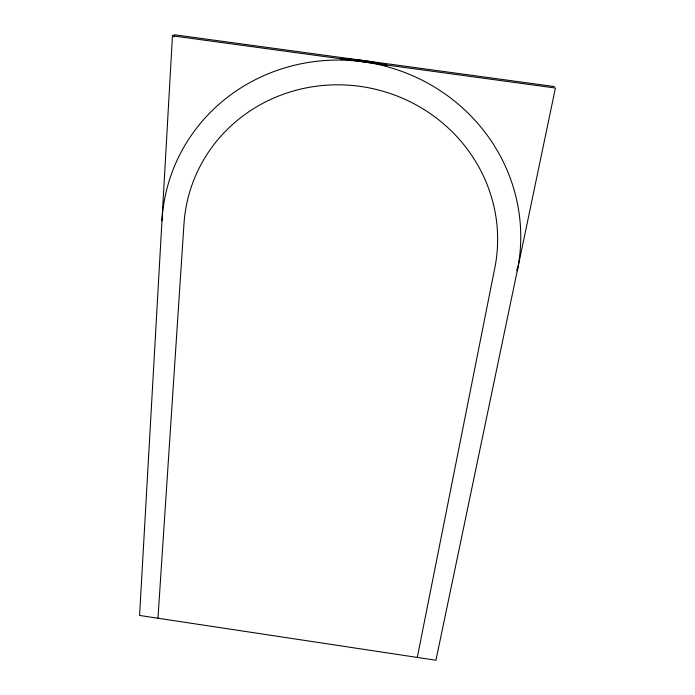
<?xml version="1.0" encoding="UTF-8"?>
<svg xmlns="http://www.w3.org/2000/svg" width="695" height="695" viewBox="0 0 695 695"><rect width="100%" height="100%" fill="white"/><g stroke="black" fill="none" stroke-linecap="round" stroke-linejoin="round"><path stroke-width="1.04" d="M174.08 36.922L174.21 34.75L554.471 86.58M157.974 618.237L183.984 223.842A157.357 151.162 14.3 0 1 360.436 86.415A157.357 151.162 14.3 0 1 494.849 267.697L417.287 657.427M363.007 61.794L363.424 60.543M516.828 269.156L517.245 270.85A179.953 172.968 14.3 0 0 363.867 61.916A179.953 172.968 14.3 0 0 161.97 220.741M340.42 58.858A178.763 171.995 14.4 0 1 387.054 65.339M172.456 35.819L139.582 615.457L435.939 660.25L555.418 88.03L172.456 35.819"/></g></svg>
